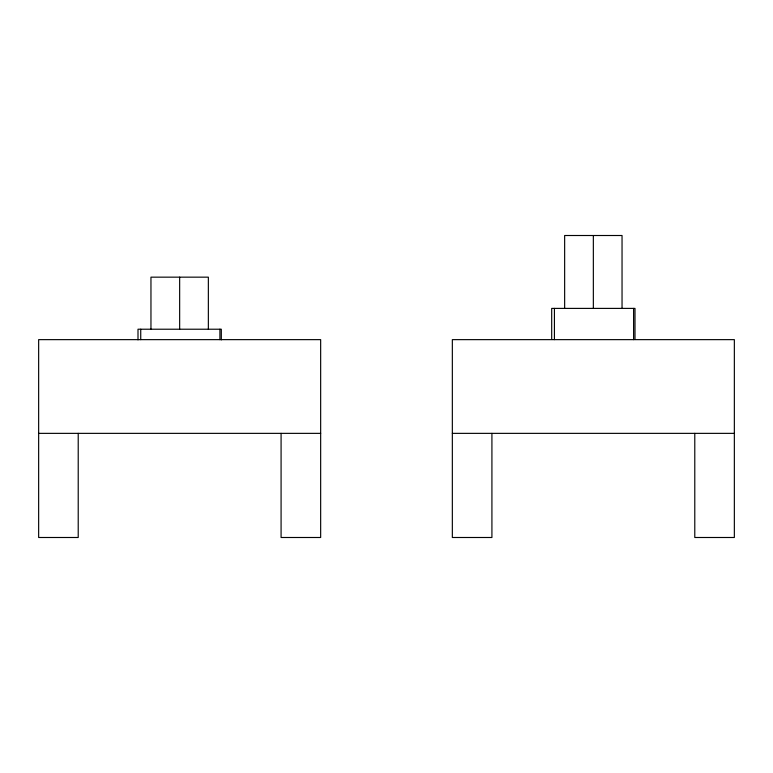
<?xml version="1.0" encoding="UTF-8"?>
<svg xmlns="http://www.w3.org/2000/svg" width="773" height="773" viewBox="0 0 773 773"><rect width="100%" height="100%" fill="white"/><g stroke="black" fill="none" stroke-linecap="round" stroke-linejoin="round"><path stroke-width="1.16" d="M38.65 433.363L320.66 433.363M452.34 433.363L734.35 433.363M694.782 433.363L694.782 537.496L734.35 537.496L734.35 339.637L452.34 339.637L452.34 537.496L491.918 537.496L491.918 433.363M635 339.463L635 308.398L551.69 308.398L551.69 339.463M633.599 308.398L633.599 339.637M622.043 308.398L622.043 235.504L564.648 235.504L564.648 308.398M593.345 235.504L593.345 308.398M554.425 308.398L554.425 339.637M281.082 433.363L281.082 537.496L320.66 537.496L320.66 339.637L38.65 339.637L38.65 537.496L78.218 537.496L78.218 433.363M221.31 339.878L221.31 329.221L138 329.221L138 339.878M219.909 329.221L219.909 339.637M208.352 329.221L208.352 277.159L150.957 277.159L150.957 329.221M179.655 277.159L179.655 329.221M140.734 329.221L140.734 339.637"/></g></svg>
